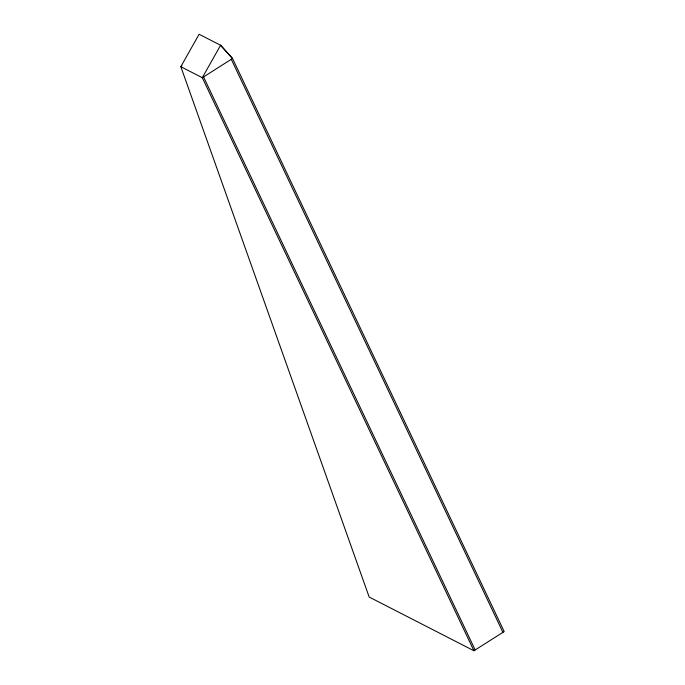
<?xml version="1.0" encoding="UTF-8"?>
<svg xmlns="http://www.w3.org/2000/svg" width="685" height="685" viewBox="0 0 685 685"><rect width="100%" height="100%" fill="white"/><g stroke="black" fill="none" stroke-linecap="round" stroke-linejoin="round"><path stroke-width="1.03" d="M181.962 65.846L180.823 66.693L369.181 597.046L473.917 650.75L504.177 631.561L232.54 58.508L220.587 45.261L199.104 34.25L180.823 66.693L202.306 77.713L473.917 650.75M231.29 59.304L502.927 632.358M203.548 76.917L475.167 649.954M220.587 45.261L202.306 77.713L232.54 58.508L220.587 45.261"/></g></svg>
